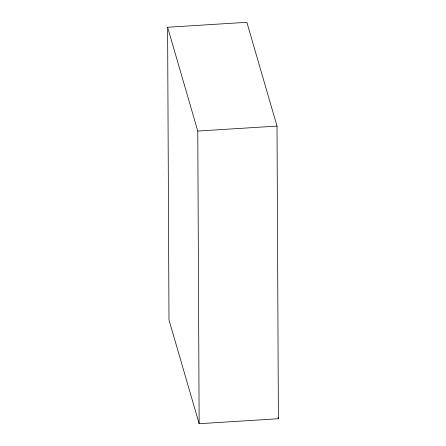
<?xml version="1.0" encoding="UTF-8"?>
<svg xmlns="http://www.w3.org/2000/svg" width="446" height="446" viewBox="0 0 446 446"><rect width="100%" height="100%" fill="white"/><g stroke="black" fill="none" stroke-linecap="round" stroke-linejoin="round"><path stroke-width="0.67" d="M167.607 27.256L246.855 22.3L277.016 126.09L278.393 418.744L199.145 423.7L168.984 319.91L167.607 27.256L197.773 131.046L199.145 423.7M197.773 131.046L277.016 126.09M278.003 417.411L278.393 418.744"/></g></svg>
